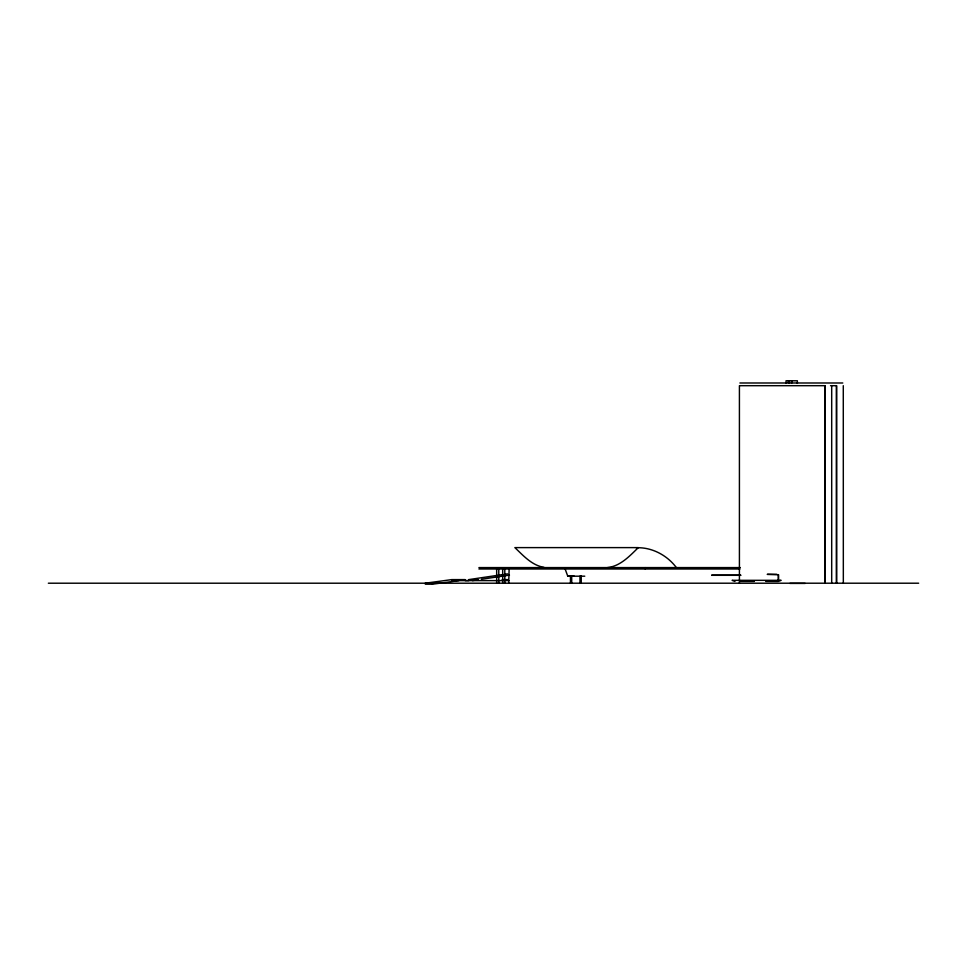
<?xml version="1.0" encoding="UTF-8"?>
<svg xmlns="http://www.w3.org/2000/svg" width="967" height="967" viewBox="0 0 967 967"><rect width="100%" height="100%" fill="white"/><g stroke="black" fill="none" stroke-linecap="round" stroke-linejoin="round"><path stroke-width="1.45" d="M776.791 574.35L767.23 574.35L778.52 574.712L778.52 580.224M607.457 567.593C620.306 566.251 629.626 556.049 638.317 547.612L514.867 547.612C523.28 555.542 531.85 565.405 543.974 567.315M468.765 579.608L503.191 574.507M504.677 574.301L507.554 573.878M472.44 580.599L478.399 579.716M481.385 579.281L509.464 575.123M465.175 579.608L451.794 579.608L425.238 583.21L425.359 584.201L432.491 584.201L458.914 580.623M636.226 547.769C651.782 547.056 667.145 555.227 676.38 567.593M565.187 569.176L567.774 576.211L574.265 576.187M584.769 576.187L567.774 576.211M465.175 580.611L509.017 580.611M739.985 385.688L825.056 385.688L825.056 583.21M830.532 385.688L836.588 385.688L836.588 583.21M843.284 385.688L843.333 583.21M478.919 567.593L740.287 567.593M509.138 568.971L508.702 583.21M478.919 568.995L739.936 568.995M711.652 575.208L740.71 575.208M711.748 575.305L740.71 575.305M580.937 576.187L579.982 576.187L579.982 583.21M502.175 579.608L508.243 579.608M451.794 580.611L468.838 580.599L468.705 579.608M740.613 581.385L754.381 581.397M765.683 581.385L778.278 581.421L781.143 580.321L732.104 580.321L734.98 581.421M48.35 583.21L918.65 583.21M789.906 583.415L805.209 583.415M432.37 583.21L432.491 584.201M842.777 382.992L739.912 382.992M836.455 385.688L836.455 583.21M831.693 385.688L831.693 583.21M824.875 385.688L824.875 583.21M797.364 383.391L797.364 380.78L786.038 380.78L786.038 383.391M791.828 380.78L791.828 382.884M789.435 380.78L789.435 383.391M788.431 380.78L788.431 382.884M778.35 574.712L778.35 580.224M739.417 385.688L739.417 583.21M645.267 567.593L645.267 568.995M581.24 576.187L581.24 583.21M571.702 576.211L571.702 583.21M570.457 576.211L570.457 583.21M504.798 583.21L504.798 568.971L502.695 568.971L502.683 583.21M498.779 583.21L498.779 568.971L496.675 568.971L496.663 583.21"/></g></svg>
